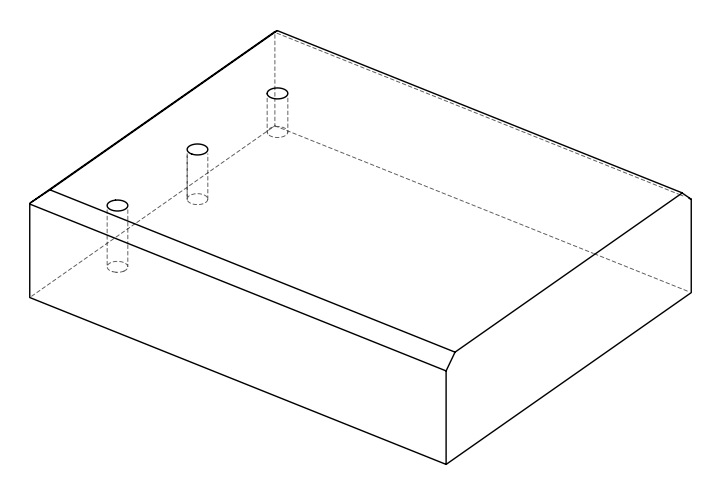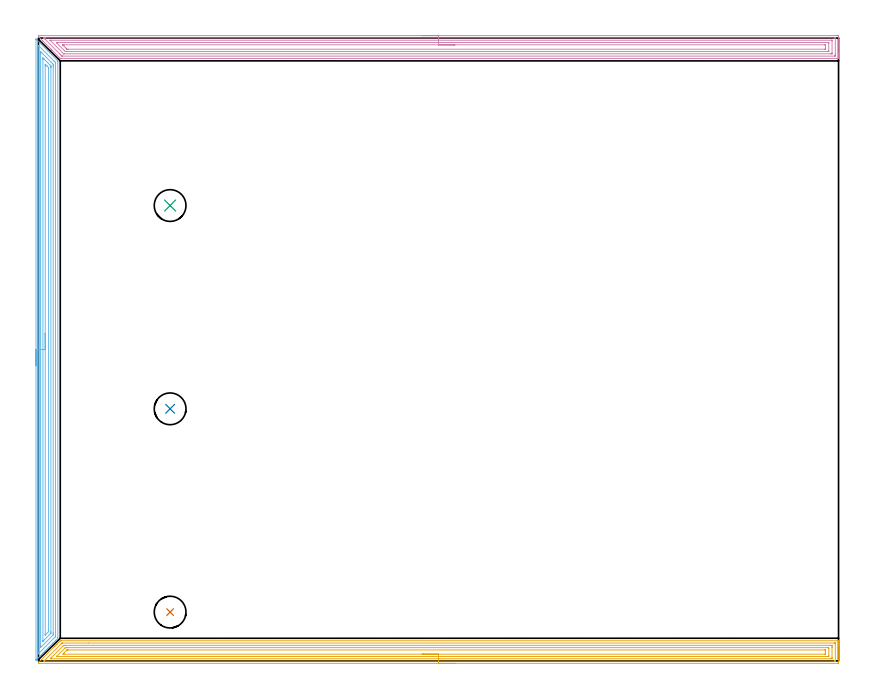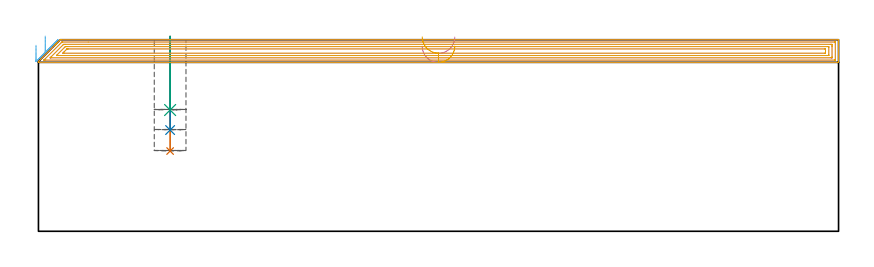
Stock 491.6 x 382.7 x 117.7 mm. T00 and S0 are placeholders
(PLAN: 6 operations, 1 tool changes, 55.2 min)
(1 INDEXABLE_INSERT_DRILL_BLIND_HOLE_FROM_SOLID | STEP1POCKET | NXT0302_010 | 0.28 min | 20316 mm3)
(2 INDEXABLE_INSERT_DRILL_BLIND_HOLE_FROM_SOLID_1 | STEP1POCKET_1 | NXT0302_010 | 0.23 min | 16471 mm3)
(3 INDEXABLE_INSERT_DRILL_BLIND_HOLE_FROM_SOLID_2 | STEP1POCKET_2 | NXT0302_010 | 0.18 min | 12807 mm3)
(4 AREA_MILL | FG_CHAMFER_SURFACE | UGT0205_001 | 19.73 min | 48176 mm3)
(5 AREA_MILL_1 | FG_CHAMFER_SURFACE_1 | UGT0205_001 | 19.72 min | 47487 mm3)
(6 AREA_MILL_2 | FG_CHAMFER_SURFACE_2 | UGT0205_001 | 15.03 min | 32659 mm3)
(TOOL NXT0302_010 | Index. Insert Drill 19.5mm [880-D1950L25-05] | D19.5 PA176 FL98 Z2)
(TOOL UGT0205_001 | Chamfer Mill 20 x 3 x 45 deg. | D20 FL50 Z2)
(OP 1 INDEXABLE_INSERT_DRILL_BLIND_HOLE_FROM_SOLID)
G17 G21 G94 G90
T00 M6
G54
G17 G0 G90 X80.9 Y30. S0 M3
G43 Z127.7 H1
G94 G81 G98 Z49.3 F250. R119.7
G80
M5
M2
(OP 2 INDEXABLE_INSERT_DRILL_BLIND_HOLE_FROM_SOLID_1)
G17 G21 G94 G90
T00 M6
G54
G17 G0 G90 X80.9 Y154.9 S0 M3
G43 Z127.7 H1
G94 G81 G98 Z62.2 F250. R119.7
G80
M5
M2
(OP 3 INDEXABLE_INSERT_DRILL_BLIND_HOLE_FROM_SOLID_2)
G17 G21 G94 G90
T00 M6
G54
G17 G0 G90 X80.9 Y279.8 S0 M3
G43 Z127.7 H1
G94 G81 G98 Z74.5 F250. R119.7
G80
M5
M2
(OP 4 AREA_MILL)
G17 G21 G94 G90
T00 M6
G54
G17 G0 G90 X235.8 Y384.2 S1061 M3
G43 Z127.7 H0
Z113.7
G94 G1 X235.838 Z112.828 F250.
X235.952 Z111.964
X236.141 Z111.112
X236.403 Z110.28
X236.737 Z109.474
X237.14 Z108.7
X237.609 Z107.964
X238.14 Z107.272
X238.729 Z106.629
X239.372 Z106.04
X240.064 Z105.508
X240.8 Z105.04
X241.574 Z104.637
X242.38 Z104.303
X243.212 Z104.041
X244.064 Z103.852
X244.928 Z103.738
X245.8 Z103.7
X490.567
X490.984 Y384.199 Z103.701
X491.397 Y384.195 Z103.703
X491.59 Y384.192 Z103.705
X491.594 Y383.789 Z104.108
X491.6 Y383.183 Z104.714
Y373.247 Z114.648
Y372.701 Z115.196
Y372.368 Z115.528
Y371.822 Z116.074
Y371.489 Z116.405
Y370.823 Z117.076
Y370.511 Z117.388
X491.597 Y370.353 Z117.539
X491.59 Y370.202 Z117.688
X491.431 Y370.2 Z117.7
X14.014
X13.405 Z117.684
X13.256 Y370.343 Z117.552
X13.23 Y370.369 Z117.529
X8.595 Y375.004 Z112.893
X8.539 Y375.061 Z112.838
X8.357 Y375.243 Z112.656
X8.302 Y375.296 Z112.6
X8.251 Y375.349 Z112.55
X8.059 Y375.54 Z112.359
X8.009 Y375.589 Z112.308
X7.963 Y375.637 Z112.262
X7.761 Y375.838 Z112.061
X7.717 Y375.882 Z112.015
X2.739 Y380.861 Z107.039
X0.318 Y383.281 Z104.617
X0.248 Y383.35 Z104.547
X0.059 Y383.541 Z104.359
X0.02 Y383.581 Z104.319
X0.001 Y383.609 Z104.289
X0. Y384.191 Z103.706
X0.09 Y384.2 Z103.7
X245.8
Y382.786 Z105.114
X489.325
X489.557 Y382.784 Z105.116
X489.585 Y382.782 Z105.118
X489.59 Y382.779 Z105.121
X489.594 Y382.772 Z105.128
X489.599 Y382.739 Z105.161
X489.6 Y382.707 Z105.193
Y382.515 Z105.385
Y372.851 Z115.049
X489.597 Y372.368 Z115.532
X489.591 Y371.981 Z115.919
X489.571 Y371.621 Z116.279
X489.198 Y371.616 Z116.284
X489.07 Y371.615 Z116.285
X14.78 Y371.614 Z116.286
X14.589 Y371.616 Z116.284
X14.493 Y371.619 Z116.281
X14.45 Y371.621 Z116.279
X14.365 Y371.696 Z116.204
X14.014 Y372.038 Z115.862
X13.682 Y372.368 Z115.532
X13.121 Y372.929 Z114.971
X4.018 Y382.032 Z105.868
X3.295 Y382.758 Z105.142
X3.289 Y382.772 Z105.128
X3.295 Y382.779 Z105.121
X3.427 Y382.781 Z105.119
X4.189 Y382.785 Z105.115
X4.316 Y382.786 Z105.114
X245.8
Y381.372 Z106.528
X487.411 Y381.371 Z106.529
X487.485
X487.544 Y381.368 Z106.532
X487.58 Y381.365 Z106.535
X487.59 Y381.36 Z106.54
X487.592 Y381.339 Z106.561
X487.598 Y381.153 Z106.747
X487.6 Y380.968 Z106.932
Y373.94 Z113.96
X487.598 Y373.247 Z114.653
X487.595 Y373.065 Z114.835
X487.591 Y373.039 Z114.861
X487.575 Y373.035 Z114.865
X487.522 Y373.032 Z114.868
X487.411 Y373.03 Z114.87
X486.74 Y373.029 Z114.871
X486.518 Y373.028 Z114.872
X15.8 Y373.029 Z114.871
X15.579 Y373.03 Z114.87
X15.516 Y373.033 Z114.867
X15.481 Y373.035 Z114.865
X15.463 Y373.048 Z114.852
X15.392 Y373.113 Z114.787
X15.254 Y373.247 Z114.653
X7.346 Y381.153 Z106.747
X7.213 Y381.29 Z106.61
X7.166 Y381.34 Z106.56
X7.149 Y381.361 Z106.539
X7.172 Y381.365 Z106.535
X7.318 Y381.368 Z106.532
X7.54 Y381.371 Z106.529
X245.8 Y381.372 Z106.528
Y379.957 Z107.943
X485.055
X485.463 Y379.956 Z107.944
X485.545 Y379.953 Z107.947
X485.58 Y379.951 Z107.949
X485.59 Y379.945 Z107.955
X485.593 Y379.924 Z107.976
X485.597 Y379.823 Z108.077
X485.6 Y379.421 Z108.479
Y375.004 Z112.896
X485.596 Y374.577 Z113.323
X485.592 Y374.47 Z113.43
X485.59 Y374.45 Z113.45
X485.56 Y374.448 Z113.452
X485.492 Y374.445 Z113.455
X485.301 Y374.443 Z113.457
X17.587
X17.262 Y374.444 Z113.456
X16.693 Y374.449 Z113.451
X16.509 Y374.452 Z113.448
X15.8 Y375.148 Z112.752
X11.334 Y379.615 Z108.285
X11.144 Y379.809 Z108.091
X11.053 Y379.904 Z107.996
X11.015 Y379.946 Z107.954
X11.024 Y379.95 Z107.95
X11.334 Y379.954 Z107.946
X11.658 Y379.956 Z107.944
X16.195 Y379.957 Z107.943
X245.8
Y378.543 Z109.357
X482.92
X482.945 Y378.542 Z109.358
X483.59 Y378.518 Z109.382
X483.599 Y377.875 Z110.025
X483.6 Y376.761 Z111.139
X483.597 Y376.12 Z111.78
X483.59 Y375.882 Z112.018
X482.97 Y375.858 Z112.042
X482.945 Y375.857 Z112.043
X18.506
X17.612 Y375.858 Z112.042
X17.587 Y375.86 Z112.04
X17.565 Y375.864 Z112.036
X17.528 Y375.882 Z112.018
X16.693 Y376.705 Z111.195
X16.637 Y376.761 Z111.139
X15.8 Y377.598 Z110.302
X14.907 Y378.492 Z109.408
X14.885 Y378.518 Z109.382
X14.873 Y378.538 Z109.362
X14.884 Y378.54 Z109.36
X14.907 Y378.542 Z109.358
X15.775 Y378.543 Z109.357
X245.8
X246.672 Z109.395
X247.537 Z109.509
X248.388 Z109.698
X249.22 Z109.96
X250.026 Z110.294
X250.8 Z110.697
X251.536 Z111.165
X252.228 Z111.696
X252.871 Z112.286
X253.46 Z112.929
X253.992 Z113.621
X254.46 Z114.357
X254.863 Z115.131
X255.197 Z115.937
X255.459 Z116.769
X255.648 Z117.62
X255.762 Z118.485
X255.8 Z119.357
G0 Z127.7
M5
M2
(OP 5 AREA_MILL_1)
G17 G21 G94 G90
T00 M6
G54
G17 G0 G90 X255.802 Y-1.5 S1061 M3
G43 Z127.7 H0
Z113.8
G94 G1 X255.764 Z112.928 F250.
X255.65 Z112.064
X255.461 Z111.212
X255.199 Z110.38
X254.865 Z109.574
X254.462 Z108.8
X253.993 Z108.064
X253.462 Z107.372
X252.873 Z106.729
X252.23 Z106.14
X251.538 Z105.609
X250.802 Z105.14
X250.028 Z104.737
X249.222 Z104.403
X248.39 Z104.141
X247.538 Z103.952
X246.673 Z103.838
X245.802 Z103.8
X0.169
X0.084 Y-1.497 Z103.803
X0.004 Y-1.493 Z103.807
X0. Y-1.452 Z103.848
Y-1.122 Z104.177
X0.002 Y-1.008 Z104.288
X0.02 Y-0.978 Z104.319
X9.486 Y8.486 Z113.785
X10.1 Y9.101 Z114.398
X10.143 Y9.144 Z114.443
X10.346 Y9.346 Z114.645
X10.392 Y9.393 Z114.69
X10.441 Y9.442 Z114.741
X10.632 Y9.633 Z114.932
X10.684 Y9.685 Z114.982
X10.739 Y9.739 Z115.038
X10.919 Y9.919 Z115.218
X10.976 Y9.977 Z115.274
X11.037 Y10.037 Z115.336
X11.206 Y10.206 Z115.505
X11.268 Y10.269 Z115.566
X11.334 Y10.335 Z115.634
X11.546 Y10.546 Z115.846
X12.228 Y11.228 Z116.527
X13.121 Y12.122 Z117.42
X13.252 Y12.25 Z117.547
X13.405 Y12.4 Z117.684
X14.014 Z117.7
X491.431
X491.59 Y12.398 Z117.689
X491.597 Y12.259 Z117.552
X491.6 Y12.113 Z117.413
Y11.81 Z117.109
Y11.145 Z116.44
Y9.937 Z115.234
Y9.393 Z114.687
Y-1.122 Z104.176
X491.596 Y-1.397 Z103.9
X491.59 Y-1.492 Z103.806
X491.493 Y-1.499 Z103.799
X490.984 Y-1.5 Z103.8
X245.802
Y-0.086 Z105.214
X4.026
X3.574 Y-0.084 Z105.216
X3.428 Y-0.081 Z105.219
X3.383 Y-0.079 Z105.221
X3.403 Y-0.055 Z105.245
X3.454 Y0.002 Z105.302
X3.584 Y0.134 Z105.434
X3.692 Y0.242 Z105.542
X14.014 Y10.564 Z115.864
X14.311 Y10.854 Z116.154
X14.4 Y10.938 Z116.238
X14.455 Y10.979 Z116.279
X14.542 Y10.981 Z116.281
X14.907 Y10.985 Z116.285
X30.566 Y10.986 Z116.286
X489.198 Y10.985 Z116.285
X489.362
X489.549 Y10.981 Z116.281
X489.588 Y10.979 Z116.279
X489.594 Y10.953 Z116.253
X489.597 Y10.923 Z116.223
X489.6 Y10.751 Z116.051
X489.599 Y0.104 Z105.404
X489.595 Y-0.001 Z105.299
X489.59 Y-0.069 Z105.231
X489.58 Y-0.079 Z105.221
X489.562 Y-0.081 Z105.219
X489.198 Y-0.085 Z105.215
X489.035 Y-0.086 Z105.214
X245.802
Y1.328 Z106.628
X7.943 Y1.329 Z106.629
X7.762 Y1.33 Z106.63
X7.58 Y1.333 Z106.633
X7.252 Y1.341 Z106.641
X7.411 Y1.507 Z106.807
X7.583 Y1.682 Z106.982
X7.762 Y1.862 Z107.162
X15.102 Y9.202 Z114.502
X15.297 Y9.393 Z114.693
X15.465 Y9.554 Z114.854
X15.625 Y9.565 Z114.865
X15.8 Y9.567 Z114.867
X16.512 Y9.571 Z114.871
X16.694
X486.518
X487.231 Y9.57 Z114.87
X487.411 Y9.568 Z114.868
X487.583 Y9.565 Z114.865
X487.591 Y9.393 Z114.693
X487.598 Y9.21 Z114.51
X487.6 Y8.517 Z113.817
Y8.332 Z113.632
X487.599 Y2.199 Z107.499
X487.59 Y1.507 Z106.807
X487.586 Y1.336 Z106.636
X486.518 Y1.329 Z106.629
X245.802 Y1.328 Z106.628
Y2.743 Z108.043
X11.231
X11.171 Y2.744 Z108.044
X11.128 Y2.747 Z108.047
X11.114 Y2.748 Z108.048
X11.12 Y2.76 Z108.06
X11.202 Y2.85 Z108.15
X11.251 Y2.901 Z108.201
X15.989 Y7.641 Z112.941
X16.34 Y7.987 Z113.287
X16.461 Y8.104 Z113.404
X16.504 Y8.144 Z113.444
X16.563 Y8.15 Z113.45
X16.694 Y8.153 Z113.453
X17.061 Y8.156 Z113.456
X17.587 Y8.157 Z113.457
X17.953
X485.099
X485.461 Y8.155 Z113.455
X485.524 Y8.154 Z113.454
X485.584 Y8.151 Z113.451
X485.59 Y8.063 Z113.363
X485.6 Y7.665 Z112.965
Y7.641 Z112.941
Y3.284 Z108.584
X485.599 Y2.834 Z108.134
X485.596 Y2.78 Z108.08
X485.592 Y2.755 Z108.055
X485.588 Y2.75 Z108.05
X485.573 Y2.748 Z108.048
X485.434 Y2.744 Z108.044
X485.258 Y2.743 Z108.043
X484.732
X245.802
Y4.157 Z109.457
X15.779
X14.988 Y4.164 Z109.464
X15.369 Y4.559 Z109.859
X15.795 Y4.997 Z110.297
X17.283 Y6.484 Z111.784
X17.406 Y6.605 Z111.905
X17.49 Y6.684 Z111.984
X17.539 Y6.729 Z112.029
X17.587 Y6.738 Z112.038
X17.611 Y6.74 Z112.04
X18.48 Y6.743 Z112.043
X482.967
X483.385 Y6.739 Z112.039
X483.584 Y6.736 Z112.036
X483.59 Y6.622 Z111.922
X483.599 Y6.123 Z111.423
Y5.012 Z110.312
X483.596 Y4.374 Z109.674
X483.589 Y4.164 Z109.464
X482.924 Y4.157 Z109.457
X245.802
X244.93 Z109.495
X244.065 Z109.609
X243.214 Z109.798
X242.382 Z110.06
X241.576 Z110.394
X240.802 Z110.797
X240.066 Z111.265
X239.374 Z111.796
X238.731 Z112.386
X238.141 Z113.029
X237.61 Z113.721
X237.142 Z114.457
X236.739 Z115.231
X236.405 Z116.037
X236.143 Z116.869
X235.954 Z117.72
X235.84 Z118.585
X235.802 Z119.457
G0 Z127.7
M5
M2
(OP 6 AREA_MILL_2)
G17 G21 G94 G90
T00 M6
G54
G17 G0 G90 X-1.5 Y181.3 S1061 M3
G43 Z127.7 H0
Z114.3
G94 G1 Y181.338 Z113.428 F250.
Y181.452 Z112.563
Y181.641 Z111.712
Y181.903 Z110.88
Y182.237 Z110.074
Y182.64 Z109.3
Y183.108 Z108.564
Y183.64 Z107.872
Y184.229 Z107.229
Y184.872 Z106.64
Y185.564 Z106.108
Y186.3 Z105.64
Y187.074 Z105.237
Y187.88 Z104.903
Y188.712 Z104.641
Y189.563 Z104.452
Y190.428 Z104.338
Y191.3 Z104.3
Y381.827
X-1.497 Y382.083 Z104.303
X-1.495 Y382.086 Z104.304
X-1.483 Y382.083 Z104.316
X-0.996 Y381.598 Z104.8
X11.839 Y368.761 Z117.639
X11.907 Y368.687 Z117.691
X11.9 Y368.102 Z117.7
Y14.505
X11.899 Y13.905 Z117.685
X11.839 Y13.839 Z117.639
X10.72 Y12.719 Z116.519
X10.273 Y12.273 Z116.072
X9.234 Y11.233 Z115.033
X9.036 Y11.035 Z114.833
X8.935 Y10.934 Z114.733
X8.488 Y10.487 Z114.287
X8.042 Y10.041 Z113.84
X7.494 Y9.493 Z113.293
X7.265 Y9.264 Z113.062
X7.149 Y9.148 Z112.947
X6.624 Y8.623 Z112.423
X6.38 Y8.379 Z112.177
X6.256 Y8.255 Z112.054
X5.754 Y7.753 Z111.553
X5.495 Y7.493 Z111.291
X5.364 Y7.362 Z111.16
X4.884 Y6.884 Z110.683
X4.61 Y6.608 Z110.406
X4.014 Y6.014 Z109.814
X3.725 Y5.722 Z109.52
X3.135 Y5.135 Z108.935
X2.84 Y4.837 Z108.635
X2.237 Y4.237 Z108.037
X1.954 Y3.952 Z107.749
X1.344 Y3.344 Z107.144
X1.069 Y3.066 Z106.864
X0.364 Y2.364 Z106.164
X0.006 Y2.005 Z105.803
X-0.552 Y1.448 Z105.247
X-0.886 Y1.112 Z104.91
X-1.334 Y0.665 Z104.464
X-1.439 Y0.565 Z104.359
X-1.492 Y0.519 Z104.306
X-1.499 Y0.635 Z104.301
X-1.5 Y0.665 Z104.3
Y191.3
X-0.086 Z105.714
Y377.917
X-0.084 Y378.109 Z105.716
X-0.081 Y378.204 Z105.719
X-0.079 Y378.215 Z105.721
X-0.072 Y378.211 Z105.728
X-0.041 Y378.186 Z105.759
X0.032 Y378.117 Z105.832
X0.234 Y377.917 Z106.034
X0.774 Y377.376 Z106.574
X9.626 Y368.523 Z115.426
X10.051 Y368.095 Z115.851
X10.479 Y367.656 Z116.279
X10.485 Y367.228 Z116.285
X10.486 Y367.202 Z116.286
Y15.398
X10.48 Y14.965 Z116.28
X10.479 Y14.942 Z116.279
X10.466 Y14.925 Z116.266
X10.436 Y14.889 Z116.236
X10.379 Y14.829 Z116.179
X10.284 Y14.734 Z116.084
X0.06 Y4.511 Z105.86
X-0.035 Y4.419 Z105.765
X-0.073 Y4.386 Z105.727
X-0.079 Y4.383 Z105.721
X-0.081 Y4.41 Z105.719
X-0.084 Y4.492 Z105.716
X-0.086 Y4.658 Z105.714
Y4.683
Y191.3
X1.328 Z107.128
X1.329 Y373.452 Z107.129
Y373.785
X1.333 Y374.345 Z107.133
X1.334 Y374.351 Z107.134
X1.35 Y374.345 Z107.15
X1.659 Y374.04 Z107.459
X2.249 Y373.452 Z108.049
X5.052 Y370.649 Z110.852
X7.856 Y367.845 Z113.656
X8.498 Y367.202 Z114.298
X8.741 Y366.956 Z114.541
X9.058 Y366.631 Z114.858
X9.064 Y366.309 Z114.864
X9.069 Y365.978 Z114.869
X9.071 Y365.416 Z114.871
Y365.082
Y17.184
X9.07 Y16.852 Z114.87
X9.064 Y16.291 Z114.864
X9.059 Y15.97 Z114.859
X8.741 Y15.643 Z114.541
X8.62 Y15.52 Z114.42
X1.355 Y8.255 Z107.155
X1.345 Y8.249 Z107.145
X1.34 Z107.14
X1.335 Y8.255 Z107.135
X1.333 Y8.277 Z107.133
X1.329 Y8.588 Z107.129
Y9.148
X1.328 Y9.482 Z107.128
Y191.3
X2.743 Z108.543
Y369.88
X2.748 Y370.427 Z108.548
X2.749 Y370.475 Z108.549
X2.812 Y370.428 Z108.612
X2.996 Y370.248 Z108.796
X3.371 Y369.88 Z109.171
X3.43 Y369.822 Z109.23
X6.97 Y366.281 Z112.77
X7.399 Y365.846 Z113.199
X7.613 Y365.626 Z113.413
X7.65 Y365.571 Z113.45
X7.653 Y365.515 Z113.453
X7.655 Y365.416 Z113.455
X7.657 Y364.723 Z113.457
Y364.523
Y18.077
X7.656 Y17.385 Z113.456
X7.654 Y17.184 Z113.454
X7.65 Y17.016 Z113.45
X7.542 Y16.9 Z113.342
X7.399 Y16.751 Z113.199
X6.97 Y16.319 Z112.77
X2.956 Y12.305 Z108.756
X2.89 Y12.24 Z108.69
X2.812 Y12.166 Z108.612
X2.75 Y12.11 Z108.55
X2.748 Y12.207 Z108.548
X2.743 Y12.519 Z108.543
Y191.3
X4.157 Z109.957
Y365.575
X4.158 Y366.309 Z109.958
X4.16 Y366.465 Z109.96
X4.163 Y366.61 Z109.963
X4.315 Y366.475 Z110.115
X4.49 Y366.309 Z110.29
X5.2 Y365.602 Z111.
X5.386 Y365.416 Z111.186
X6.085 Y364.713 Z111.885
X6.179 Y364.615 Z111.979
X6.224 Y364.566 Z112.024
X6.236 Y364.523 Z112.036
X6.239 Y364.368 Z112.039
X6.243 Y363.63 Z112.043
Y363.471
X6.242 Y18.811 Z112.042
X6.236 Y18.077 Z112.036
X6.233 Y18.043 Z112.033
X6.211 Y18.016 Z112.011
X6.18 Y17.981 Z111.98
X6.085 Y17.884 Z111.885
X4.315 Y16.114 Z110.115
X4.225 Y16.029 Z110.025
X4.167 Y15.976 Z109.967
X4.163 Z109.963
X4.161 Y15.988 Z109.961
X4.159 Y16.025 Z109.959
X4.157 Y16.132 Z109.957
Y16.291
Y191.3
Y192.172 Z109.995
Y193.036 Z110.109
Y193.888 Z110.298
Y194.72 Z110.56
Y195.526 Z110.894
Y196.3 Z111.297
Y197.036 Z111.765
Y197.728 Z112.296
Y198.371 Z112.886
Y198.96 Z113.529
Y199.491 Z114.221
Y199.96 Z114.957
Y200.363 Z115.731
Y200.697 Z116.537
Y200.959 Z117.369
Y201.148 Z118.22
Y201.262 Z119.085
Y201.3 Z119.957
G0 Z127.7
M5
M2
